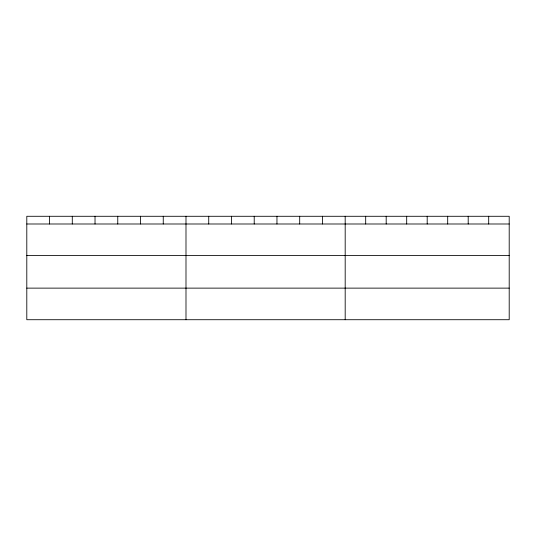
<?xml version="1.0" encoding="UTF-8"?>
<svg xmlns="http://www.w3.org/2000/svg" width="536" height="536" viewBox="0 0 536 536"><rect width="100%" height="100%" fill="white"/><g stroke="black" fill="none" stroke-linecap="round" stroke-linejoin="round"><path stroke-width="0.8" d="M509.2 255.585L509.2 216.283L26.8 216.283L26.8 319.717L509.2 319.717L509.2 255.585L26.8 255.585M26.8 223.994L509.2 223.994M26.8 288.127L509.2 288.127M488.698 216.283L488.698 223.994M468.196 216.283L468.196 223.994M447.694 216.283L447.694 223.994M427.192 216.283L427.192 223.994M406.69 216.283L406.69 223.994M386.188 216.283L386.188 223.994M365.686 216.283L365.686 223.994M345.184 216.283L345.184 319.717M322.444 216.283L322.444 223.994M299.698 216.283L299.698 223.994M276.958 216.283L276.958 223.994M254.218 216.283L254.218 223.994M231.478 216.283L231.478 223.994M208.732 216.283L208.732 223.994M185.992 216.283L185.992 319.717M163.252 216.283L163.252 223.994M140.506 216.283L140.506 223.994M117.766 216.283L117.766 223.994M95.026 216.283L95.026 223.994M72.286 216.283L72.286 223.994M49.54 216.283L49.54 223.994"/></g></svg>
